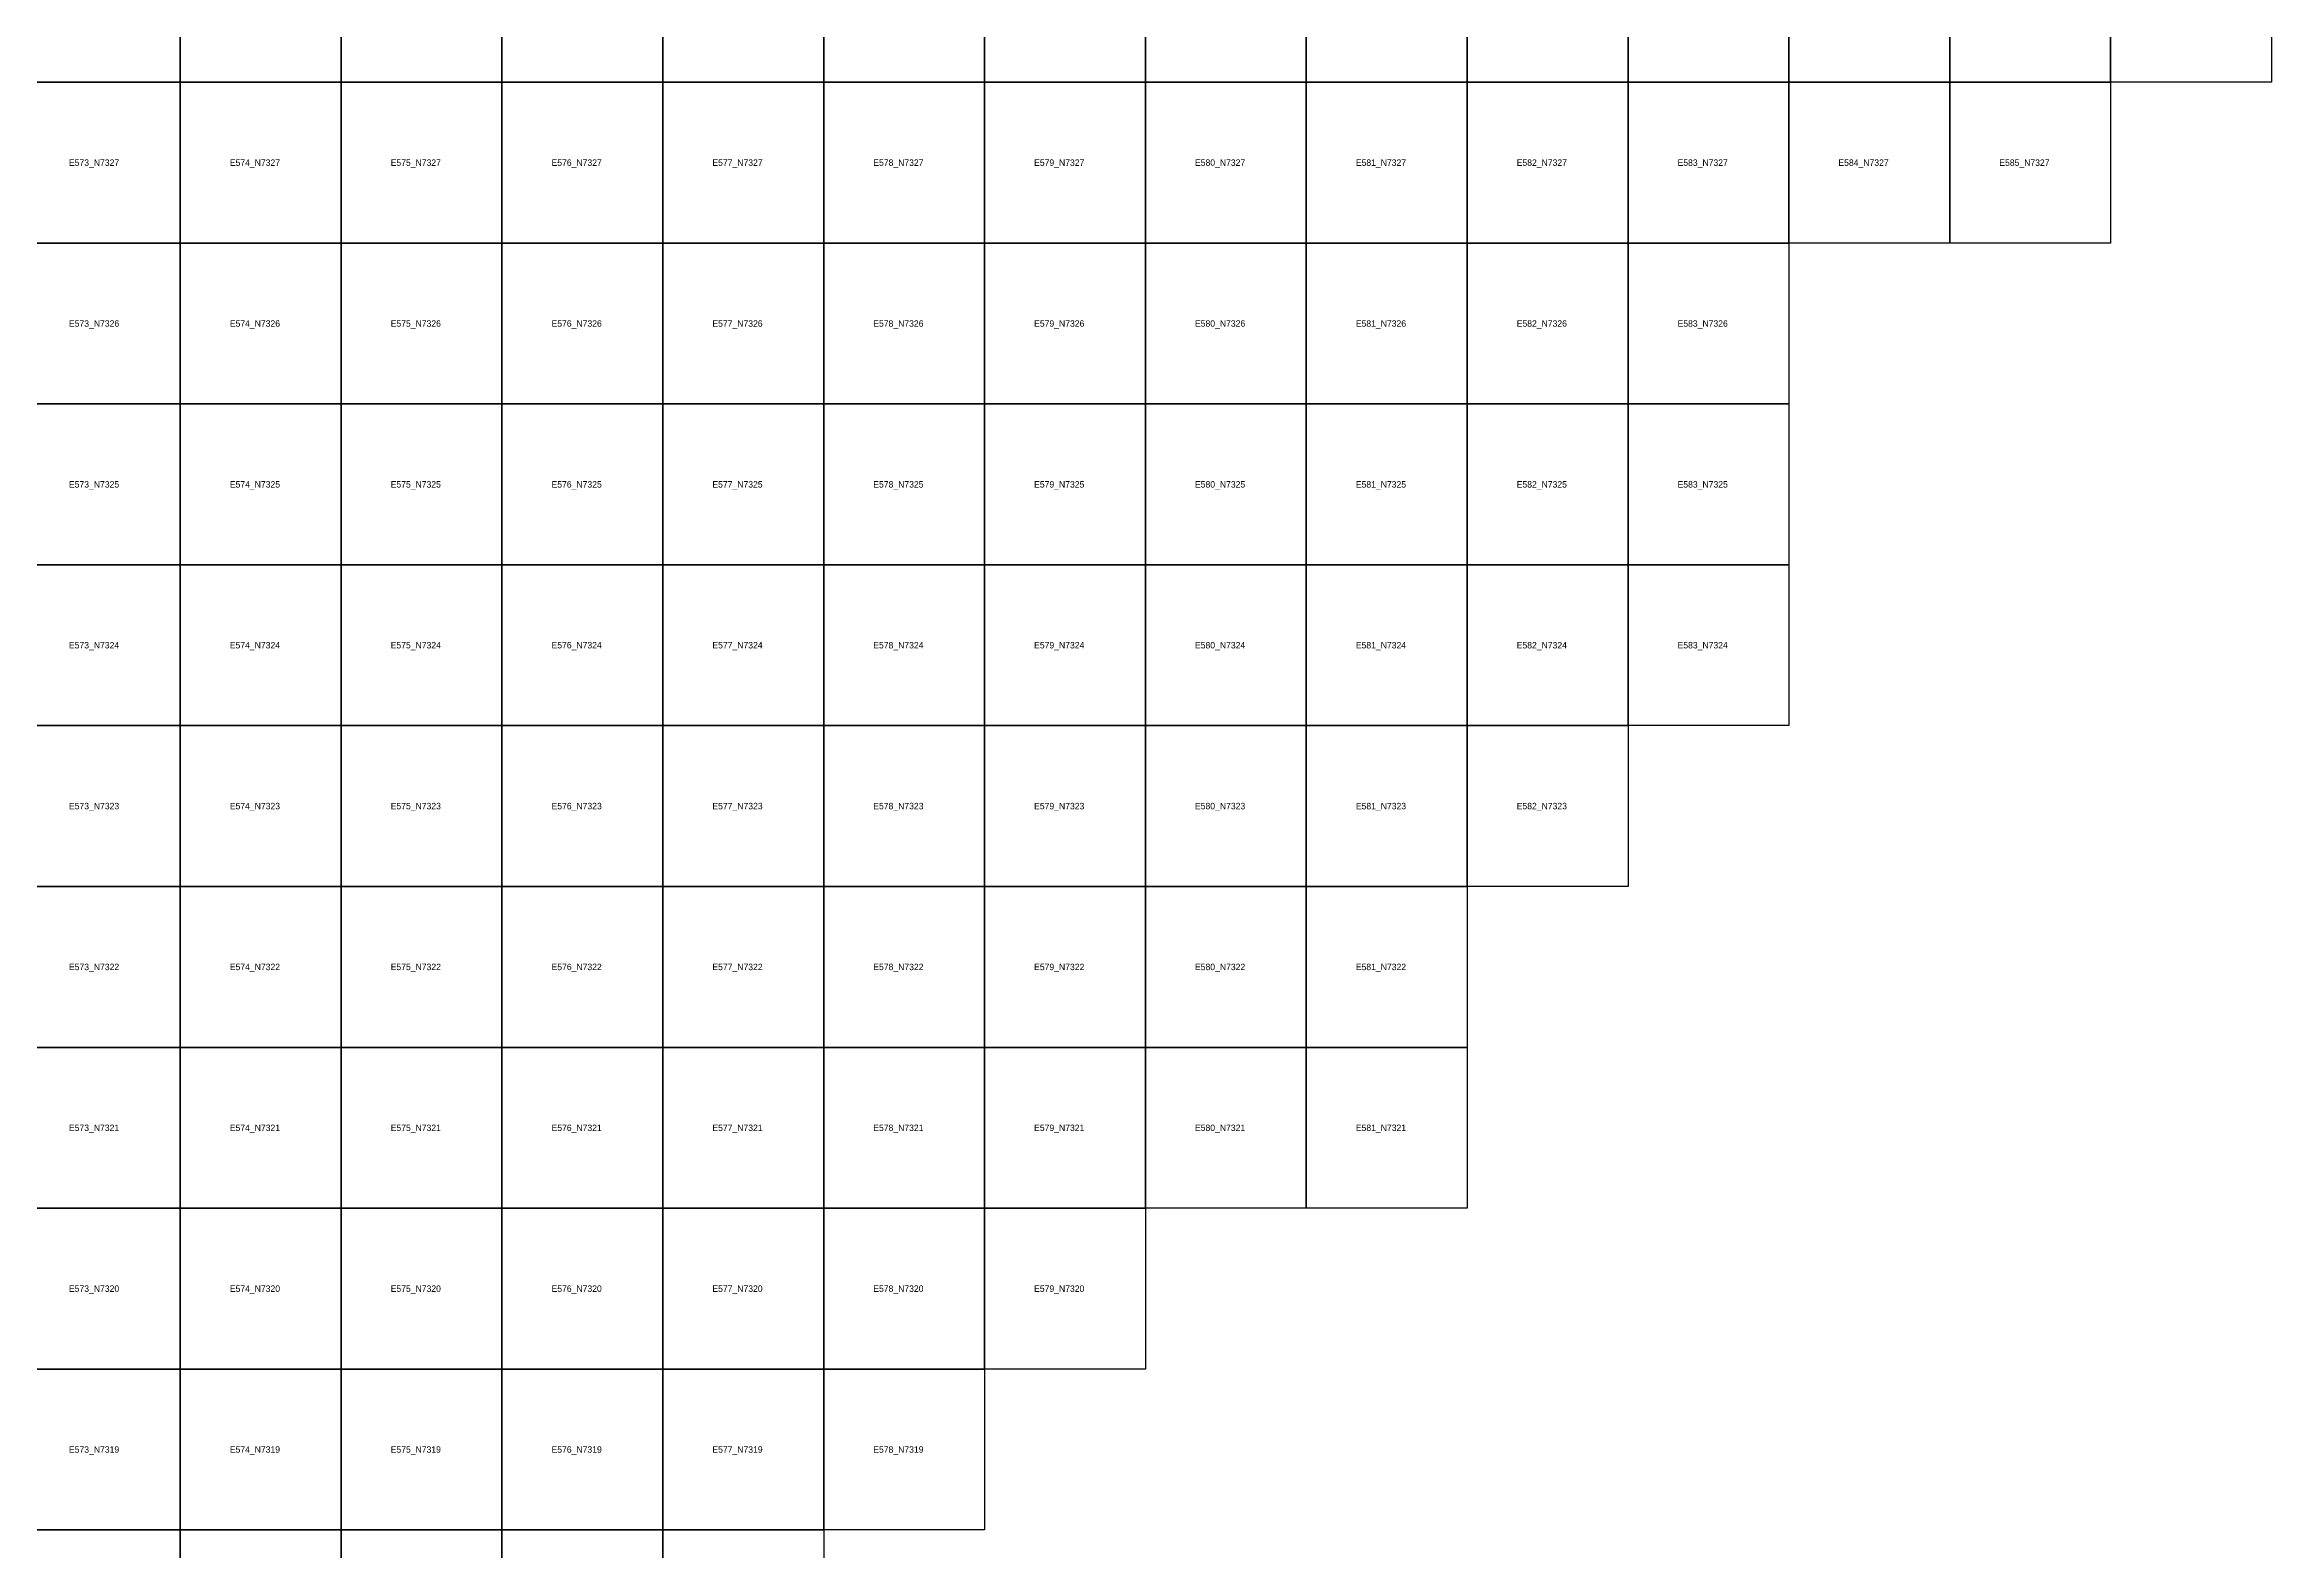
# Model space of a CAD drawing. Extents: x 546000 to 599000, y 7210000 to 7363000.
# Drawn here: x 573156 to 587000, y 7318872 to 7328234 of the extents above; entities that cross this region are included whole.
import ezdxf

# ---------------------------------------------------------------- set-up
doc = ezdxf.new("R2010")
doc.units = 0
doc.layers.add('FEATUREATTRIBS', color=7, linetype='Continuous')

msp = doc.modelspace()

# ---------------------------------------------------------------- linework, layer by layer
at = {"layer": 'FEATUREATTRIBS'}
for points in [[(573000, 7328000), (573000, 7329000), (574000, 7329000), (574000, 7328000)], [(574000, 7328000), (574000, 7329000), (575000, 7329000), (575000, 7328000)], [(575000, 7328000), (575000, 7329000), (576000, 7329000), (576000, 7328000)], [(576000, 7328000), (576000, 7329000), (577000, 7329000), (577000, 7328000)], [(577000, 7328000), (577000, 7329000), (578000, 7329000), (578000, 7328000)], [(578000, 7328000), (578000, 7329000), (579000, 7329000), (579000, 7328000)], [(579000, 7328000), (579000, 7329000), (580000, 7329000), (580000, 7328000)], [(580000, 7328000), (580000, 7329000), (581000, 7329000), (581000, 7328000)], [(581000, 7328000), (581000, 7329000), (582000, 7329000), (582000, 7328000)], [(582000, 7328000), (582000, 7329000), (583000, 7329000), (583000, 7328000)], [(583000, 7328000), (583000, 7329000), (584000, 7329000), (584000, 7328000)], [(584000, 7328000), (584000, 7329000), (585000, 7329000), (585000, 7328000)], [(585000, 7328000), (585000, 7329000), (586000, 7329000), (586000, 7328000)], [(586000, 7328000), (586000, 7329000), (587000, 7329000), (587000, 7328000)], [(573000, 7327000), (573000, 7328000), (574000, 7328000), (574000, 7327000)], [(574000, 7327000), (574000, 7328000), (575000, 7328000), (575000, 7327000)], [(575000, 7327000), (575000, 7328000), (576000, 7328000), (576000, 7327000)], [(576000, 7327000), (576000, 7328000), (577000, 7328000), (577000, 7327000)], [(577000, 7327000), (577000, 7328000), (578000, 7328000), (578000, 7327000)], [(578000, 7327000), (578000, 7328000), (579000, 7328000), (579000, 7327000)], [(579000, 7327000), (579000, 7328000), (580000, 7328000), (580000, 7327000)], [(580000, 7327000), (580000, 7328000), (581000, 7328000), (581000, 7327000)], [(581000, 7327000), (581000, 7328000), (582000, 7328000), (582000, 7327000)], [(582000, 7327000), (582000, 7328000), (583000, 7328000), (583000, 7327000)], [(583000, 7327000), (583000, 7328000), (584000, 7328000), (584000, 7327000)], [(584000, 7327000), (584000, 7328000), (585000, 7328000), (585000, 7327000)], [(585000, 7327000), (585000, 7328000), (586000, 7328000), (586000, 7327000)], [(573000, 7326000), (573000, 7327000), (574000, 7327000), (574000, 7326000)], [(574000, 7326000), (574000, 7327000), (575000, 7327000), (575000, 7326000)], [(575000, 7326000), (575000, 7327000), (576000, 7327000), (576000, 7326000)], [(576000, 7326000), (576000, 7327000), (577000, 7327000), (577000, 7326000)], [(577000, 7326000), (577000, 7327000), (578000, 7327000), (578000, 7326000)], [(578000, 7326000), (578000, 7327000), (579000, 7327000), (579000, 7326000)], [(579000, 7326000), (579000, 7327000), (580000, 7327000), (580000, 7326000)], [(580000, 7326000), (580000, 7327000), (581000, 7327000), (581000, 7326000)], [(581000, 7326000), (581000, 7327000), (582000, 7327000), (582000, 7326000)], [(582000, 7326000), (582000, 7327000), (583000, 7327000), (583000, 7326000)], [(583000, 7326000), (583000, 7327000), (584000, 7327000), (584000, 7326000)], [(573000, 7325000), (573000, 7326000), (574000, 7326000), (574000, 7325000)], [(574000, 7325000), (574000, 7326000), (575000, 7326000), (575000, 7325000)], [(575000, 7325000), (575000, 7326000), (576000, 7326000), (576000, 7325000)], [(576000, 7325000), (576000, 7326000), (577000, 7326000), (577000, 7325000)], [(577000, 7325000), (577000, 7326000), (578000, 7326000), (578000, 7325000)], [(578000, 7325000), (578000, 7326000), (579000, 7326000), (579000, 7325000)], [(579000, 7325000), (579000, 7326000), (580000, 7326000), (580000, 7325000)], [(580000, 7325000), (580000, 7326000), (581000, 7326000), (581000, 7325000)], [(581000, 7325000), (581000, 7326000), (582000, 7326000), (582000, 7325000)], [(582000, 7325000), (582000, 7326000), (583000, 7326000), (583000, 7325000)], [(583000, 7325000), (583000, 7326000), (584000, 7326000), (584000, 7325000)], [(573000, 7324000), (573000, 7325000), (574000, 7325000), (574000, 7324000)], [(574000, 7324000), (574000, 7325000), (575000, 7325000), (575000, 7324000)], [(575000, 7324000), (575000, 7325000), (576000, 7325000), (576000, 7324000)], [(576000, 7324000), (576000, 7325000), (577000, 7325000), (577000, 7324000)], [(577000, 7324000), (577000, 7325000), (578000, 7325000), (578000, 7324000)], [(578000, 7324000), (578000, 7325000), (579000, 7325000), (579000, 7324000)], [(579000, 7324000), (579000, 7325000), (580000, 7325000), (580000, 7324000)], [(580000, 7324000), (580000, 7325000), (581000, 7325000), (581000, 7324000)], [(581000, 7324000), (581000, 7325000), (582000, 7325000), (582000, 7324000)], [(582000, 7324000), (582000, 7325000), (583000, 7325000), (583000, 7324000)], [(583000, 7324000), (583000, 7325000), (584000, 7325000), (584000, 7324000)], [(573000, 7323000), (573000, 7324000), (574000, 7324000), (574000, 7323000)], [(574000, 7323000), (574000, 7324000), (575000, 7324000), (575000, 7323000)], [(575000, 7323000), (575000, 7324000), (576000, 7324000), (576000, 7323000)], [(576000, 7323000), (576000, 7324000), (577000, 7324000), (577000, 7323000)], [(577000, 7323000), (577000, 7324000), (578000, 7324000), (578000, 7323000)], [(578000, 7323000), (578000, 7324000), (579000, 7324000), (579000, 7323000)], [(579000, 7323000), (579000, 7324000), (580000, 7324000), (580000, 7323000)], [(580000, 7323000), (580000, 7324000), (581000, 7324000), (581000, 7323000)], [(581000, 7323000), (581000, 7324000), (582000, 7324000), (582000, 7323000)], [(582000, 7323000), (582000, 7324000), (583000, 7324000), (583000, 7323000)], [(573000, 7322000), (573000, 7323000), (574000, 7323000), (574000, 7322000)], [(574000, 7322000), (574000, 7323000), (575000, 7323000), (575000, 7322000)], [(575000, 7322000), (575000, 7323000), (576000, 7323000), (576000, 7322000)], [(576000, 7322000), (576000, 7323000), (577000, 7323000), (577000, 7322000)], [(577000, 7322000), (577000, 7323000), (578000, 7323000), (578000, 7322000)], [(578000, 7322000), (578000, 7323000), (579000, 7323000), (579000, 7322000)], [(579000, 7322000), (579000, 7323000), (580000, 7323000), (580000, 7322000)], [(580000, 7322000), (580000, 7323000), (581000, 7323000), (581000, 7322000)], [(581000, 7322000), (581000, 7323000), (582000, 7323000), (582000, 7322000)], [(573000, 7321000), (573000, 7322000), (574000, 7322000), (574000, 7321000)], [(574000, 7321000), (574000, 7322000), (575000, 7322000), (575000, 7321000)], [(575000, 7321000), (575000, 7322000), (576000, 7322000), (576000, 7321000)], [(576000, 7321000), (576000, 7322000), (577000, 7322000), (577000, 7321000)], [(577000, 7321000), (577000, 7322000), (578000, 7322000), (578000, 7321000)], [(578000, 7321000), (578000, 7322000), (579000, 7322000), (579000, 7321000)], [(579000, 7321000), (579000, 7322000), (580000, 7322000), (580000, 7321000)], [(580000, 7321000), (580000, 7322000), (581000, 7322000), (581000, 7321000)], [(581000, 7321000), (581000, 7322000), (582000, 7322000), (582000, 7321000)], [(573000, 7320000), (573000, 7321000), (574000, 7321000), (574000, 7320000)], [(574000, 7320000), (574000, 7321000), (575000, 7321000), (575000, 7320000)], [(575000, 7320000), (575000, 7321000), (576000, 7321000), (576000, 7320000)], [(576000, 7320000), (576000, 7321000), (577000, 7321000), (577000, 7320000)], [(577000, 7320000), (577000, 7321000), (578000, 7321000), (578000, 7320000)], [(578000, 7320000), (578000, 7321000), (579000, 7321000), (579000, 7320000)], [(579000, 7320000), (579000, 7321000), (580000, 7321000), (580000, 7320000)], [(573000, 7319000), (573000, 7320000), (574000, 7320000), (574000, 7319000)], [(574000, 7319000), (574000, 7320000), (575000, 7320000), (575000, 7319000)], [(575000, 7319000), (575000, 7320000), (576000, 7320000), (576000, 7319000)], [(576000, 7319000), (576000, 7320000), (577000, 7320000), (577000, 7319000)], [(577000, 7319000), (577000, 7320000), (578000, 7320000), (578000, 7319000)], [(578000, 7319000), (578000, 7320000), (579000, 7320000), (579000, 7319000)], [(573000, 7318000), (573000, 7319000), (574000, 7319000), (574000, 7318000)], [(574000, 7318000), (574000, 7319000), (575000, 7319000), (575000, 7318000)], [(575000, 7318000), (575000, 7319000), (576000, 7319000), (576000, 7318000)], [(576000, 7318000), (576000, 7319000), (577000, 7319000), (577000, 7318000)], [(577000, 7318000), (577000, 7319000), (578000, 7319000), (578000, 7318000)]]:
    msp.add_lwpolyline(points, close=True, dxfattribs=at)

# ---------------------------------------------------------------- texts
for s, p in [('E573_N7327', (573308, 7327480)), ('E574_N7327', (574308, 7327480)), ('E575_N7327', (575308, 7327480)), ('E576_N7327', (576308, 7327480)), ('E577_N7327', (577308, 7327480)), ('E578_N7327', (578308, 7327480)), ('E579_N7327', (579308, 7327480)), ('E580_N7327', (580308, 7327480)), ('E581_N7327', (581308, 7327480)), ('E582_N7327', (582308, 7327480)), ('E583_N7327', (583308, 7327480)), ('E584_N7327', (584308, 7327480)), ('E585_N7327', (585308, 7327480)), ('E573_N7326', (573308, 7326480)), ('E574_N7326', (574308, 7326480)), ('E575_N7326', (575308, 7326480)), ('E576_N7326', (576308, 7326480)), ('E577_N7326', (577308, 7326480)), ('E578_N7326', (578308, 7326480)), ('E579_N7326', (579308, 7326480)), ('E580_N7326', (580308, 7326480)), ('E581_N7326', (581308, 7326480)), ('E582_N7326', (582308, 7326480)), ('E583_N7326', (583308, 7326480)), ('E573_N7325', (573308, 7325480)), ('E574_N7325', (574308, 7325480)), ('E575_N7325', (575308, 7325480)), ('E576_N7325', (576308, 7325480)), ('E577_N7325', (577308, 7325480)), ('E578_N7325', (578308, 7325480)), ('E579_N7325', (579308, 7325480)), ('E580_N7325', (580308, 7325480)), ('E581_N7325', (581308, 7325480)), ('E582_N7325', (582308, 7325480)), ('E583_N7325', (583308, 7325480)), ('E573_N7324', (573308, 7324480)), ('E574_N7324', (574308, 7324480)), ('E575_N7324', (575308, 7324480)), ('E576_N7324', (576308, 7324480)), ('E577_N7324', (577308, 7324480)), ('E578_N7324', (578308, 7324480)), ('E579_N7324', (579308, 7324480)), ('E580_N7324', (580308, 7324480)), ('E581_N7324', (581308, 7324480)), ('E582_N7324', (582308, 7324480)), ('E583_N7324', (583308, 7324480)), ('E573_N7323', (573308, 7323480)), ('E574_N7323', (574308, 7323480)), ('E575_N7323', (575308, 7323480)), ('E576_N7323', (576308, 7323480)), ('E577_N7323', (577308, 7323480)), ('E578_N7323', (578308, 7323480)), ('E579_N7323', (579308, 7323480)), ('E580_N7323', (580308, 7323480)), ('E581_N7323', (581308, 7323480)), ('E582_N7323', (582308, 7323480)), ('E573_N7322', (573308, 7322480)), ('E574_N7322', (574308, 7322480)), ('E575_N7322', (575308, 7322480)), ('E576_N7322', (576308, 7322480)), ('E577_N7322', (577308, 7322480)), ('E578_N7322', (578308, 7322480)), ('E579_N7322', (579308, 7322480)), ('E580_N7322', (580308, 7322480)), ('E581_N7322', (581308, 7322480)), ('E573_N7321', (573308, 7321480)), ('E574_N7321', (574308, 7321480)), ('E575_N7321', (575308, 7321480)), ('E576_N7321', (576308, 7321480)), ('E577_N7321', (577308, 7321480)), ('E578_N7321', (578308, 7321480)), ('E579_N7321', (579308, 7321480)), ('E580_N7321', (580308, 7321480)), ('E581_N7321', (581308, 7321480)), ('E573_N7320', (573308, 7320480)), ('E574_N7320', (574308, 7320480)), ('E575_N7320', (575308, 7320480)), ('E576_N7320', (576308, 7320480)), ('E577_N7320', (577308, 7320480)), ('E578_N7320', (578308, 7320480)), ('E579_N7320', (579308, 7320480)), ('E573_N7319', (573308, 7319480)), ('E574_N7319', (574308, 7319480)), ('E575_N7319', (575308, 7319480)), ('E576_N7319', (576308, 7319480)), ('E577_N7319', (577308, 7319480)), ('E578_N7319', (578308, 7319480))]:
    msp.add_text(s, height=40, dxfattribs=at).set_placement(p)

doc.saveas('drawing.dxf')
